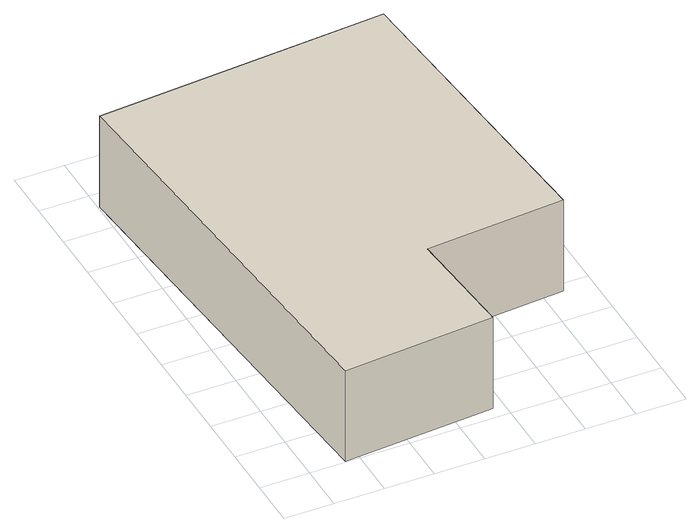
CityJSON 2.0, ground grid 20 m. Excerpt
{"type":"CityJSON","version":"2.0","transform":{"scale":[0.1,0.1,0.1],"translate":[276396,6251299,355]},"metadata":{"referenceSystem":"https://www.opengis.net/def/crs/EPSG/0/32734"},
"CityObjects":{
"building1":{"type":"Building","attributes":{"address":"3 Salmon Street Woodstock Cape Town","building":"house","building:levels":1,"building_height":4.1,"roof_height":26.6,"ground_height":22.5,"plus_code":"4FRW3C9W+P3J"},"geometry":[{"type":"Solid","lod":"1","boundaries":[[[[0,1,2,3]],[[1,4,5,2]],[[4,6,7,5]],[[6,8,9,7]],[[8,10,11,9]],[[10,0,3,11]],[[3,2,5,7,9,11]],[[10,8,6,4,1,0]]]]}]}
},
"vertices":[
[6,1727,9],[144,4,9],[144,4,419],[6,1727,419],[755,52,9],[755,52,419],[719,515,9],[719,515,419],[1282,560,9],[1282,560,419],[1181,1821,9],[1181,1821,419]
]}
